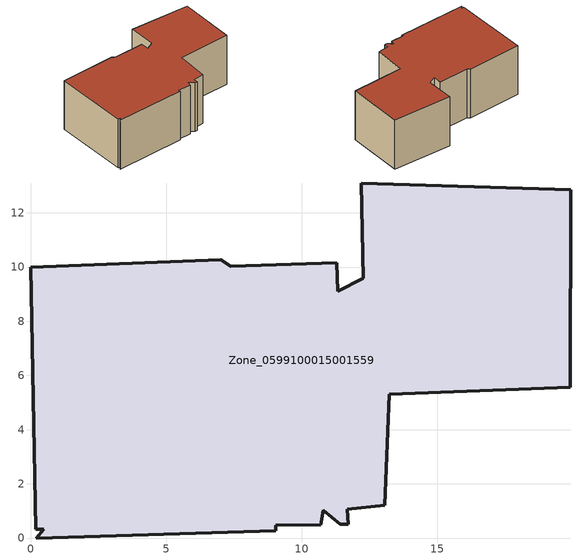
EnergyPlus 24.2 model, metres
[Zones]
Zone_0599100015001559
 floor ground (C_G): 10.69,0.5 9.03,0.47 9.02,0.27 0.19,0 0.47,0.32 0.17,0.32 0,10 7,10.27 7.37,10.03 11.28,10.15 11.32,9.1 12.26,9.59 12.19,13.1 19.91,12.85 19.9,5.57 13.23,5.31 13.06,1.21 11.68,1.06 11.7,0.51 11.41,0.51 10.79,1.03 z0.59
 wall outside (C_F): 13.06,1.21 13.23,5.31 19.9,5.57 19.91,12.85 12.19,13.1 12.26,9.59 11.32,9.1 11.28,10.15 7.37,10.03 7,10.27 0,10 0.17,0.32 0.47,0.32 0.19,0 9.02,0.27 9.03,0.47 10.69,0.5 10.79,1.03 11.41,0.51 11.7,0.51 11.68,1.06 13.06,1.21 z0.59:7.37
 roof outside (C_R): 11.32,9.1 11.28,10.15 7.37,10.03 7,10.27 0,10 0.17,0.32 0.47,0.32 0.19,0 9.02,0.27 9.03,0.47 10.69,0.5 10.79,1.03 11.41,0.51 11.7,0.51 11.68,1.06 13.06,1.21 13.23,5.31 19.9,5.57 19.91,12.85 12.19,13.1 12.26,9.59 z7.37
[BUILDING]
Pand.0599100015001559: North Axis=0; Terrain=City; Loads Convergence Tolerance Value=0.04; Temperature Convergence Tolerance Value=0.4; Solar Distribution=FullExterior; Maximum Number of Warmup Days=25; Minimum Number of Warmup Days=1
[Site:Location]
Rotterdam.The.Hague.AP_ZH_NLD Design_Conditions: Latitude=51.96; Longitude=4.45; Time Zone=1; Elevation=-4.5
[SITE:GROUNDTEMPERATURE:BUILDINGSURFACE]
18, 18, 18, 18, 18, 18, 18, 18, 18, 18, 18, 18
[MATERIAL] Thermal Absorptance=0.9; Solar Absorptance=0.7; Visible Absorptance=0.7
Name | Roughness | Thickness | Conductivity | Density | Specific Heat
G.D.1965 | MediumSmooth | 0.15 | 1 | 540 | 1210
F.D.1965 | Rough | 0.3 | 0.857143 | 1920 | 840
R.D.1965 | MediumRough | 0.2 | 0.08 | 1500 | 1000
[CONSTRUCTION]
C_G: G.D.1965
C_F: F.D.1965
C_R: R.D.1965
[ZONE]
Zone_0599100015001559: Type=1; Multiplier=1; Ceiling Height=Autocalculate; Volume=Autocalculate; Floor Area=autocalculate; Part of Total Floor Area=Yes
[ZONEINFILTRATION:DESIGNFLOWRATE]
Infil_Zone_0599100015001559: Zone or ZoneList or Space or SpaceList=Zone_0599100015001559; Schedule=AlwaysOn; Design Flow Rate Calculation Method=Flow/Area; Flow Rate per Floor Area=0.0042; Constant Term Coefficient=1; Temperature Term Coefficient=0; Velocity Term Coefficient=0; Velocity Squared Term Coefficient=0
[HVACTEMPLATE:ZONE:IDEALLOADSAIRSYSTEM]
Zone_0599100015001559: Maximum Heating Supply Air Temperature=50; Minimum Cooling Supply Air Temperature=13; Maximum Heating Supply Air Humidity Ratio=0.0156; Minimum Cooling Supply Air Humidity Ratio=0.0077; Heating Limit=NoLimit; Cooling Limit=NoLimit; Dehumidification Control Type=ConstantSensibleHeatRatio; Cooling Sensible Heat Ratio=0.7; Dehumidification Setpoint=60; Humidification Control Type=None; Humidification Setpoint=30; Outdoor Air Method=None; Outdoor Air Flow Rate per Person=0.00944; Outdoor Air Flow Rate per Zone Floor Area=0; Outdoor Air Flow Rate per Zone=0; Demand Controlled Ventilation Type=None; Outdoor Air Economizer Type=NoEconomizer; Heat Recovery Type=None; Sensible Heat Recovery Effectiveness=0.7; Latent Heat Recovery Effectiveness=0.65
[ZONECONTROL:THERMOSTAT]
ThermostatControl_Zone_0599100015001559: Zone or ZoneList=Zone_0599100015001559; Control Type Schedule=DualSetpointControlType; Control 1=Thermostat_Zone_0599100015001559; Temperature Difference Between Cutout And Setpoint=0
[THERMOSTATSETPOINT:DUALSETPOINT]
Thermostat_Zone_0599100015001559: Heating Setpoint Temperature Schedule=HeatingSetpoint_Zone_0599100015001559; Cooling Setpoint Temperature Schedule=CoolingSetpoint_Zone_0599100015001559
[SCHEDULE:COMPACT]
HeatingSetpoint_Zone_0599100015001559: Through: 12/31, For: AllDays, Until: 24:00, 21
CoolingSetpoint_Zone_0599100015001559: Through: 12/31, For: AllDays, Until: 24:00, 24
DualSetpointControlType: Through: 12/31, For: AllDays, Until: 24:00, 4
AlwaysOn: Through: 12/31, For: AllDays, Until: 24:00, 1
